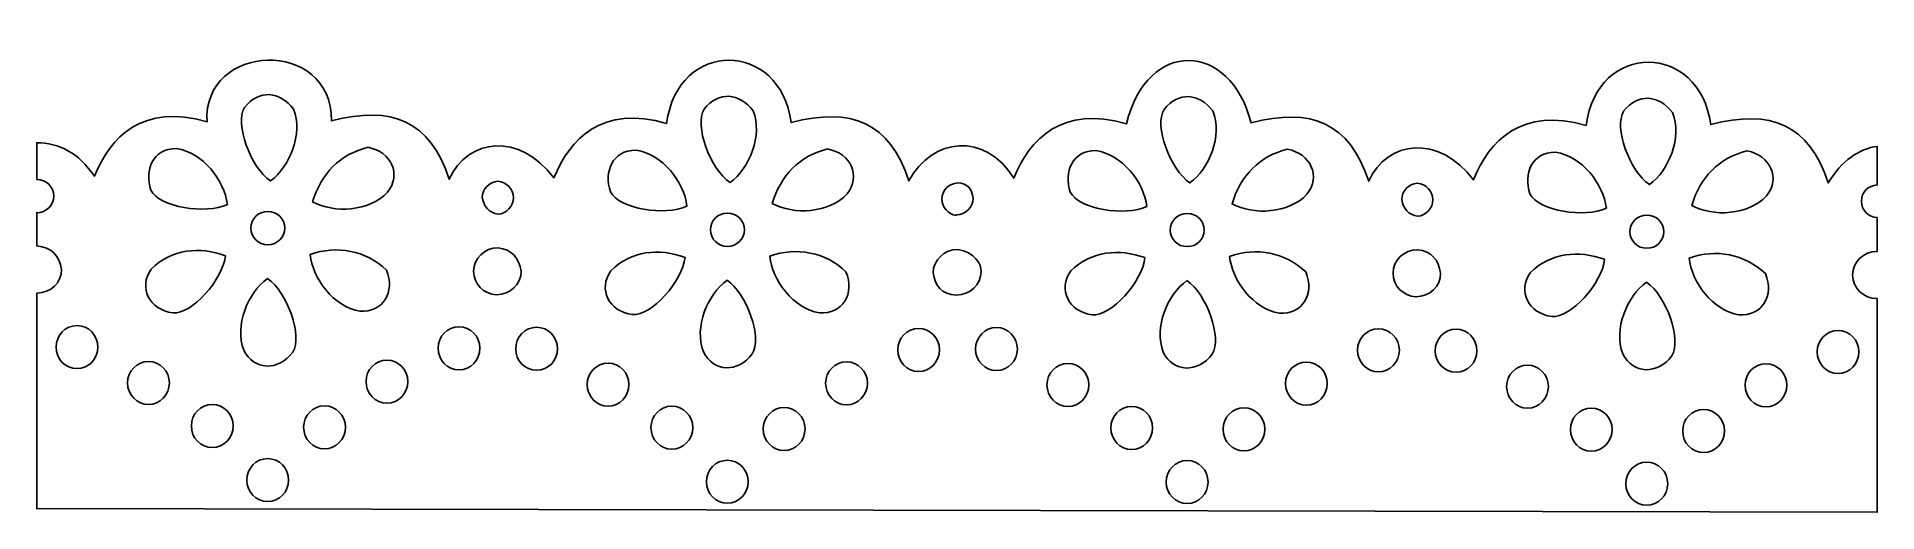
# Model space of a CAD drawing. Header units: centimetres. Extents: x -13.3 to 11.3, y -1.6 to 4.7.
import ezdxf

# ---------------------------------------------------------------- set-up
doc = ezdxf.new("R2010")
doc.units = ezdxf.units.CM
doc.header["$MEASUREMENT"] = 0
doc.layers.add('Layer 1', color=7, linetype='Continuous')

msp = doc.modelspace()

# ---------------------------------------------------------------- linework, layer by layer
at = {"layer": 'Layer 1', "color": 136}
for points, knots in [([(-11.0257, 3.61156), (-11.88072, 3.87069), (-12.32803, 3.40423), (-12.53383, 2.88396), (-12.53383, 2.88396), (-12.7443, 3.20359), (-13.00809, 3.32898), (-13.30443, 3.33375), (-13.30443, 3.33375), (-13.30443, 3.33375), (-13.30443, 2.84179), (-13.30443, 2.84179), (-13.30443, 2.84179), (-13.1789, 2.84179), (-13.07705, 2.74322), (-13.07705, 2.6202), (-13.07705, 2.6202), (-13.07705, 2.49718), (-13.1789, 2.39696), (-13.30443, 2.39696), (-13.30443, 2.39696), (-13.30443, 2.39696), (-13.30443, 1.95213), (-13.30443, 1.95213), (-13.30443, 1.95213), (-13.10694, 1.93981), (-13.00432, 1.82315), (-12.97287, 1.63711), (-12.97287, 1.63711), (-12.97287, 1.46277), (-13.12092, 1.32126), (-13.30277, 1.32126), (-13.30277, 1.32126), (-13.30277, 1.32126), (-13.30441, -1.56022), (-13.30441, -1.56022), (-13.30441, -1.56022), (-13.30441, -1.56022), (11.3316, -1.609), (11.3316, -1.609), (11.3316, -1.609), (11.3316, -1.609), (11.3316, 1.24767), (11.3316, 1.24767), (11.3316, 1.24767), (11.14975, 1.24767), (11.00252, 1.39), (11.00253, 1.56434), (11.00253, 1.56434), (11.00253, 1.73868), (11.14975, 1.87853), (11.3316, 1.87853), (11.3316, 1.87853), (11.3316, 1.87853), (11.3316, 2.33163), (11.3316, 2.33163), (11.3316, 2.33163), (11.21382, 2.34001), (11.11993, 2.43402), (11.11993, 2.55156), (11.11993, 2.55156), (11.11993, 2.66911), (11.21382, 2.7616), (11.3316, 2.76984), (11.3316, 2.76984), (11.3316, 2.76984), (11.3316, 3.28495), (11.3316, 3.28495), (11.3316, 3.28495), (11.0939, 3.2535), (10.8538, 3.09499), (10.67676, 2.79547), (10.67676, 2.79547), (10.42089, 3.58066), (9.90767, 3.789), (9.10249, 3.57599), (9.10249, 3.57599), (8.95869, 4.68014), (7.57992, 4.69905), (7.43479, 3.56276), (7.43479, 3.56276), (6.57977, 3.82189), (6.13246, 3.35543), (5.92666, 2.83516), (5.92666, 2.83516), (5.46395, 3.45355), (4.77325, 3.36779), (4.52437, 2.8178), (4.52437, 2.8178), (4.2685, 3.60299), (3.75528, 3.81133), (2.9501, 3.59832), (2.9501, 3.59832), (2.67337, 4.69509), (1.56113, 4.73303), (1.2824, 3.58509), (1.2824, 3.58509), (0.42738, 3.84422), (-0.01993, 3.37776), (-0.22573, 2.85749), (-0.22573, 2.85749), (-0.61009, 3.48511), (-1.31876, 3.40323), (-1.63133, 2.82194), (-1.63133, 2.82194), (-1.8872, 3.60713), (-2.40042, 3.81547), (-3.2056, 3.60246), (-3.2056, 3.60246), (-3.3494, 4.70661), (-4.72817, 4.72552), (-4.8733, 3.58923), (-4.8733, 3.58923), (-5.72832, 3.84836), (-6.17563, 3.3819), (-6.38143, 2.86163), (-6.38143, 2.86163), (-6.84414, 3.48002), (-7.53484, 3.39426), (-7.78372, 2.84427), (-7.78372, 2.84427), (-8.03959, 3.62946), (-8.55281, 3.8378), (-9.35799, 3.62479), (-9.35799, 3.62479), (-9.35346, 4.74988), (-11.08952, 4.67155), (-11.02569, 3.61156), (-11.02569, 3.61156), (-11.02569, 3.61156), (-11.0257, 3.61156), (-11.0257, 3.61156)], [0, 0, 0, 0, 0.02941176, 0.02941176, 0.02941176, 0.02941176, 0.05882353, 0.05882353, 0.05882353, 0.05882353, 0.08823529, 0.08823529, 0.08823529, 0.08823529, 0.11764706, 0.11764706, 0.11764706, 0.11764706, 0.14705882, 0.14705882, 0.14705882, 0.14705882, 0.17647059, 0.17647059, 0.17647059, 0.17647059, 0.20588235, 0.20588235, 0.20588235, 0.20588235, 0.23529412, 0.23529412, 0.23529412, 0.23529412, 0.26470588, 0.26470588, 0.26470588, 0.26470588, 0.29411765, 0.29411765, 0.29411765, 0.29411765, 0.32352941, 0.32352941, 0.32352941, 0.32352941, 0.35294118, 0.35294118, 0.35294118, 0.35294118, 0.38235294, 0.38235294, 0.38235294, 0.38235294, 0.41176471, 0.41176471, 0.41176471, 0.41176471, 0.44117647, 0.44117647, 0.44117647, 0.44117647, 0.47058824, 0.47058824, 0.47058824, 0.47058824, 0.5, 0.5, 0.5, 0.5, 0.52941176, 0.52941176, 0.52941176, 0.52941176, 0.55882353, 0.55882353, 0.55882353, 0.55882353, 0.58823529, 0.58823529, 0.58823529, 0.58823529, 0.61764706, 0.61764706, 0.61764706, 0.61764706, 0.64705882, 0.64705882, 0.64705882, 0.64705882, 0.67647059, 0.67647059, 0.67647059, 0.67647059, 0.70588235, 0.70588235, 0.70588235, 0.70588235, 0.73529412, 0.73529412, 0.73529412, 0.73529412, 0.76470588, 0.76470588, 0.76470588, 0.76470588, 0.79411765, 0.79411765, 0.79411765, 0.79411765, 0.82352941, 0.82352941, 0.82352941, 0.82352941, 0.85294118, 0.85294118, 0.85294118, 0.85294118, 0.88235294, 0.88235294, 0.88235294, 0.88235294, 0.91176471, 0.91176471, 0.91176471, 0.91176471, 0.94117647, 0.94117647, 0.94117647, 0.94117647, 1, 1, 1, 1]), ([(-9.86814, 3.78436), (-9.73676, 3.45268), (-9.91647, 3.0166), (-10.17654, 2.82194), (-10.17654, 2.82194), (-10.44317, 3.00164), (-10.65896, 3.59107), (-10.52298, 3.80421), (-10.52298, 3.80421), (-10.32957, 4.05216), (-10.05064, 4.02203), (-9.86814, 3.78437), (-9.86814, 3.78437), (-9.86814, 3.78437), (-9.86814, 3.78436), (-9.86814, 3.78436)], [0, 0, 0, 0, 0.2, 0.2, 0.2, 0.2, 0.4, 0.4, 0.4, 0.4, 0.6, 0.6, 0.6, 0.6, 1, 1, 1, 1]), ([(-3.71576, 3.76204), (-3.58438, 3.43036), (-3.76409, 2.99428), (-4.02416, 2.79962), (-4.02416, 2.79962), (-4.29079, 2.97932), (-4.50658, 3.56875), (-4.3706, 3.78189), (-4.3706, 3.78189), (-4.17719, 4.02984), (-3.89826, 3.99971), (-3.71576, 3.76205), (-3.71576, 3.76205), (-3.71576, 3.76205), (-3.71576, 3.76204), (-3.71576, 3.76204)], [0, 0, 0, 0, 0.2, 0.2, 0.2, 0.2, 0.4, 0.4, 0.4, 0.4, 0.6, 0.6, 0.6, 0.6, 1, 1, 1, 1]), ([(2.43994, 3.7579), (2.57132, 3.42622), (2.39161, 2.99014), (2.13154, 2.79548), (2.13154, 2.79548), (1.86491, 2.97518), (1.64912, 3.56461), (1.7851, 3.77775), (1.7851, 3.77775), (1.97879, 4.02546), (2.25752, 3.99582), (2.43994, 3.75791), (2.43994, 3.75791), (2.43994, 3.75791), (2.43994, 3.7579), (2.43994, 3.7579)], [0, 0, 0, 0, 0.2, 0.2, 0.2, 0.2, 0.4, 0.4, 0.4, 0.4, 0.6, 0.6, 0.6, 0.6, 1, 1, 1, 1]), ([(8.59233, 3.73558), (8.72371, 3.4039), (8.544, 2.96782), (8.28393, 2.77316), (8.28393, 2.77316), (8.0173, 2.95286), (7.80151, 3.54229), (7.93749, 3.75543), (7.93749, 3.75543), (8.13118, 4.00314), (8.40991, 3.9735), (8.59233, 3.73559), (8.59233, 3.73559), (8.59233, 3.73559), (8.59233, 3.73558), (8.59233, 3.73558)], [0, 0, 0, 0, 0.2, 0.2, 0.2, 0.2, 0.4, 0.4, 0.4, 0.4, 0.6, 0.6, 0.6, 0.6, 1, 1, 1, 1]), ([(-11.43415, 3.2552), (-11.08114, 3.2037), (-10.79273, 2.83108), (-10.75367, 2.50858), (-10.75367, 2.50858), (-11.04239, 2.36706), (-11.66115, 2.47294), (-11.7781, 2.6971), (-11.7781, 2.6971), (-11.86671, 2.97074), (-11.75359, 3.25521), (-11.43414, 3.25521), (-11.43414, 3.25521), (-11.43414, 3.25521), (-11.43415, 3.2552), (-11.43415, 3.2552)], [0, 0, 0, 0, 0.2, 0.2, 0.2, 0.2, 0.4, 0.4, 0.4, 0.4, 0.6, 0.6, 0.6, 0.6, 1, 1, 1, 1]), ([(-8.87017, 3.27173), (-8.5576, 3.21406), (-8.42067, 2.90863), (-8.60972, 2.67063), (-8.60972, 2.67063), (-8.85423, 2.41086), (-9.32516, 2.38801), (-9.61183, 2.54082), (-9.61183, 2.54082), (-9.50514, 2.91027), (-9.241, 3.187), (-8.87017, 3.27173)], [0, 0, 0, 0, 0.25, 0.25, 0.25, 0.25, 0.5, 0.5, 0.5, 0.5, 1, 1, 1, 1]), ([(-5.28176, 3.23287), (-4.92875, 3.18137), (-4.64034, 2.80875), (-4.60128, 2.48625), (-4.60128, 2.48625), (-4.89, 2.34473), (-5.50876, 2.45061), (-5.62571, 2.67477), (-5.62571, 2.67477), (-5.71432, 2.94841), (-5.6012, 3.23288), (-5.28175, 3.23288), (-5.28175, 3.23288), (-5.28175, 3.23288), (-5.28176, 3.23287), (-5.28176, 3.23287)], [0, 0, 0, 0, 0.2, 0.2, 0.2, 0.2, 0.4, 0.4, 0.4, 0.4, 0.6, 0.6, 0.6, 0.6, 1, 1, 1, 1]), ([(-2.71778, 3.24941), (-2.40521, 3.19174), (-2.26828, 2.88631), (-2.45733, 2.64831), (-2.45733, 2.64831), (-2.70184, 2.38854), (-3.17277, 2.36569), (-3.45944, 2.5185), (-3.45944, 2.5185), (-3.35275, 2.88795), (-3.08861, 3.16468), (-2.71778, 3.24941)], [0, 0, 0, 0, 0.25, 0.25, 0.25, 0.25, 0.5, 0.5, 0.5, 0.5, 1, 1, 1, 1]), ([(0.87394, 3.22874), (1.22695, 3.17724), (1.51536, 2.80462), (1.55442, 2.48212), (1.55442, 2.48212), (1.2657, 2.3406), (0.64694, 2.44648), (0.52999, 2.67064), (0.52999, 2.67064), (0.44138, 2.94428), (0.5545, 3.22875), (0.87395, 3.22875), (0.87395, 3.22875), (0.87395, 3.22875), (0.87394, 3.22874), (0.87394, 3.22874)], [0, 0, 0, 0, 0.2, 0.2, 0.2, 0.2, 0.4, 0.4, 0.4, 0.4, 0.6, 0.6, 0.6, 0.6, 1, 1, 1, 1]), ([(3.43792, 3.24527), (3.75049, 3.1876), (3.88742, 2.88217), (3.69837, 2.64417), (3.69837, 2.64417), (3.45386, 2.3844), (2.98293, 2.36155), (2.69626, 2.51436), (2.69626, 2.51436), (2.80295, 2.88381), (3.06709, 3.16054), (3.43792, 3.24527)], [0, 0, 0, 0, 0.25, 0.25, 0.25, 0.25, 0.5, 0.5, 0.5, 0.5, 1, 1, 1, 1]), ([(7.02633, 3.20641), (7.37934, 3.15491), (7.66775, 2.78229), (7.70681, 2.45979), (7.70681, 2.45979), (7.41809, 2.31827), (6.79933, 2.42415), (6.68238, 2.64831), (6.68238, 2.64831), (6.59377, 2.92195), (6.70689, 3.20642), (7.02634, 3.20642), (7.02634, 3.20642), (7.02634, 3.20642), (7.02633, 3.20641), (7.02633, 3.20641)], [0, 0, 0, 0, 0.2, 0.2, 0.2, 0.2, 0.4, 0.4, 0.4, 0.4, 0.6, 0.6, 0.6, 0.6, 1, 1, 1, 1]), ([(9.59031, 3.22295), (9.90288, 3.16528), (10.03981, 2.85985), (9.85076, 2.62185), (9.85076, 2.62185), (9.60625, 2.36208), (9.13532, 2.33923), (8.84865, 2.49204), (8.84865, 2.49204), (8.95534, 2.86149), (9.21948, 3.13822), (9.59031, 3.22295)], [0, 0, 0, 0, 0.25, 0.25, 0.25, 0.25, 0.5, 0.5, 0.5, 0.5, 1, 1, 1, 1]), ([(-7.13301, 2.81781), (-7.01644, 2.80838), (-6.92465, 2.71457), (-6.92465, 2.59788), (-6.92465, 2.59788), (-6.92465, 2.48255), (-7.01425, 2.38693), (-7.12888, 2.37546), (-7.12888, 2.37546), (-7.25057, 2.3999), (-7.32043, 2.47411), (-7.34055, 2.60036), (-7.34055, 2.60036), (-7.34055, 2.71648), (-7.24878, 2.80766), (-7.13302, 2.81781), (-7.13302, 2.81781), (-7.13302, 2.81781), (-7.13301, 2.81781), (-7.13301, 2.81781)], [0, 0, 0, 0, 0.16666667, 0.16666667, 0.16666667, 0.16666667, 0.33333333, 0.33333333, 0.33333333, 0.33333333, 0.5, 0.5, 0.5, 0.5, 0.66666667, 0.66666667, 0.66666667, 0.66666667, 1, 1, 1, 1]), ([(-0.76896, 2.59374), (-0.76896, 2.47072), (-0.87081, 2.3705), (-0.99634, 2.3705), (-0.99634, 2.3705), (-0.99634, 2.3705), (-0.99634, 2.36058), (-0.99634, 2.36058), (-0.99634, 2.36058), (-1.10485, 2.37731), (-1.18816, 2.46703), (-1.18816, 2.57803), (-1.18816, 2.57803), (-1.18816, 2.69558), (-1.09427, 2.78807), (-0.97649, 2.79631), (-0.97649, 2.79631), (-0.84459, 2.79562), (-0.78713, 2.71004), (-0.76896, 2.59374)], [0, 0, 0, 0, 0.16666667, 0.16666667, 0.16666667, 0.16666667, 0.33333333, 0.33333333, 0.33333333, 0.33333333, 0.5, 0.5, 0.5, 0.5, 0.66666667, 0.66666667, 0.66666667, 0.66666667, 1, 1, 1, 1]), ([(5.17507, 2.79135), (5.29164, 2.78192), (5.38343, 2.68811), (5.38343, 2.57142), (5.38343, 2.57142), (5.38343, 2.45609), (5.29383, 2.36047), (5.1792, 2.349), (5.1792, 2.349), (5.05751, 2.37344), (4.98765, 2.44765), (4.96753, 2.5739), (4.96753, 2.5739), (4.96753, 2.69002), (5.0593, 2.7812), (5.17506, 2.79135), (5.17506, 2.79135), (5.17506, 2.79135), (5.17507, 2.79135), (5.17507, 2.79135)], [0, 0, 0, 0, 0.16666667, 0.16666667, 0.16666667, 0.16666667, 0.33333333, 0.33333333, 0.33333333, 0.33333333, 0.5, 0.5, 0.5, 0.5, 0.66666667, 0.66666667, 0.66666667, 0.66666667, 1, 1, 1, 1]), ([(-10.2121, 2.41432), (-10.08657, 2.41432), (-9.98472, 2.31493), (-9.98472, 2.1919), (-9.98472, 2.1919), (-9.98472, 2.06888), (-10.08657, 1.96948), (-10.2121, 1.96948), (-10.2121, 1.96948), (-10.33763, 1.96948), (-10.4403, 2.06887), (-10.4403, 2.1919), (-10.4403, 2.1919), (-10.4403, 2.31492), (-10.33763, 2.41432), (-10.2121, 2.41432)], [0, 0, 0, 0, 0.2, 0.2, 0.2, 0.2, 0.4, 0.4, 0.4, 0.4, 0.6, 0.6, 0.6, 0.6, 1, 1, 1, 1]), ([(-4.05971, 2.39199), (-3.93418, 2.39199), (-3.83233, 2.2926), (-3.83233, 2.16957), (-3.83233, 2.16957), (-3.83233, 2.04655), (-3.93418, 1.94715), (-4.05971, 1.94715), (-4.05971, 1.94715), (-4.18524, 1.94715), (-4.28791, 2.04654), (-4.28791, 2.16957), (-4.28791, 2.16957), (-4.28791, 2.29259), (-4.18524, 2.39199), (-4.05971, 2.39199)], [0, 0, 0, 0, 0.2, 0.2, 0.2, 0.2, 0.4, 0.4, 0.4, 0.4, 0.6, 0.6, 0.6, 0.6, 1, 1, 1, 1]), ([(2.09598, 2.38786), (2.22151, 2.38786), (2.32336, 2.28847), (2.32336, 2.16544), (2.32336, 2.16544), (2.32336, 2.04242), (2.22151, 1.94302), (2.09598, 1.94302), (2.09598, 1.94302), (1.97045, 1.94302), (1.86778, 2.04241), (1.86778, 2.16544), (1.86778, 2.16544), (1.86778, 2.28846), (1.97045, 2.38786), (2.09598, 2.38786)], [0, 0, 0, 0, 0.2, 0.2, 0.2, 0.2, 0.4, 0.4, 0.4, 0.4, 0.6, 0.6, 0.6, 0.6, 1, 1, 1, 1]), ([(8.24837, 2.36553), (8.3739, 2.36553), (8.47575, 2.26614), (8.47575, 2.14311), (8.47575, 2.14311), (8.47575, 2.02009), (8.3739, 1.92069), (8.24837, 1.92069), (8.24837, 1.92069), (8.12284, 1.92069), (8.02017, 2.02008), (8.02017, 2.14311), (8.02017, 2.14311), (8.02017, 2.26613), (8.12284, 2.36553), (8.24837, 2.36553)], [0, 0, 0, 0, 0.2, 0.2, 0.2, 0.2, 0.4, 0.4, 0.4, 0.4, 0.6, 0.6, 0.6, 0.6, 1, 1, 1, 1]), ([(-10.77848, 1.82231), (-10.81221, 1.50255), (-11.23091, 1.03565), (-11.48293, 1.05585), (-11.48293, 1.05585), (-11.79797, 1.098), (-11.94938, 1.39667), (-11.77232, 1.64372), (-11.77232, 1.64372), (-11.49839, 1.91179), (-11.12523, 1.94752), (-10.77848, 1.82231)], [0, 0, 0, 0, 0.25, 0.25, 0.25, 0.25, 0.5, 0.5, 0.5, 0.5, 1, 1, 1, 1]), ([(-8.62543, 1.63049), (-8.4991, 1.33883), (-8.67634, 1.05551), (-8.97931, 1.07983), (-8.97931, 1.07983), (-9.33127, 1.13806), (-9.61283, 1.51567), (-9.64573, 1.83885), (-9.64573, 1.83885), (-9.28582, 1.96484), (-8.90313, 1.89275), (-8.62543, 1.63049)], [0, 0, 0, 0, 0.25, 0.25, 0.25, 0.25, 0.5, 0.5, 0.5, 0.5, 1, 1, 1, 1]), ([(-7.12888, 1.92732), (-6.94464, 1.90874), (-6.84915, 1.7915), (-6.82048, 1.61478), (-6.82048, 1.61478), (-6.82048, 1.44044), (-6.96853, 1.29893), (-7.15038, 1.29893), (-7.15038, 1.29893), (-7.15095, 1.29893), (-7.15147, 1.29893), (-7.15203, 1.29893), (-7.15203, 1.29893), (-7.15203, 1.29893), (-7.15203, 1.29728), (-7.15203, 1.29728), (-7.15203, 1.29728), (-7.32283, 1.30898), (-7.45795, 1.4464), (-7.45795, 1.61313), (-7.45795, 1.61313), (-7.45795, 1.78747), (-7.31073, 1.92732), (-7.12887, 1.92732), (-7.12887, 1.92732), (-7.12887, 1.92732), (-7.12888, 1.92732), (-7.12888, 1.92732)], [0, 0, 0, 0, 0.125, 0.125, 0.125, 0.125, 0.25, 0.25, 0.25, 0.25, 0.375, 0.375, 0.375, 0.375, 0.5, 0.5, 0.5, 0.5, 0.625, 0.625, 0.625, 0.625, 0.75, 0.75, 0.75, 0.75, 1, 1, 1, 1]), ([(-4.62609, 1.79999), (-4.65982, 1.48023), (-5.07852, 1.01333), (-5.33054, 1.03353), (-5.33054, 1.03353), (-5.64558, 1.07568), (-5.79699, 1.37435), (-5.61993, 1.6214), (-5.61993, 1.6214), (-5.346, 1.88947), (-4.97284, 1.9252), (-4.62609, 1.79999)], [0, 0, 0, 0, 0.25, 0.25, 0.25, 0.25, 0.5, 0.5, 0.5, 0.5, 1, 1, 1, 1]), ([(-2.47304, 1.60817), (-2.34671, 1.31651), (-2.52395, 1.03319), (-2.82692, 1.05751), (-2.82692, 1.05751), (-3.17888, 1.11574), (-3.46044, 1.49335), (-3.49334, 1.81653), (-3.49334, 1.81653), (-3.13343, 1.94252), (-2.75074, 1.87043), (-2.47304, 1.60817)], [0, 0, 0, 0, 0.25, 0.25, 0.25, 0.25, 0.5, 0.5, 0.5, 0.5, 1, 1, 1, 1]), ([(-0.66478, 1.61065), (-0.66478, 1.43631), (-0.81283, 1.2948), (-0.99468, 1.2948), (-0.99468, 1.2948), (-1.19508, 1.30668), (-1.28025, 1.41989), (-1.30557, 1.5908), (-1.30557, 1.5908), (-1.30557, 1.76514), (-1.15835, 1.90499), (-0.97649, 1.90499), (-0.97649, 1.90499), (-0.74996, 1.8749), (-0.65709, 1.69797), (-0.66478, 1.61064), (-0.66478, 1.61064), (-0.66478, 1.61064), (-0.66478, 1.61065), (-0.66478, 1.61065)], [0, 0, 0, 0, 0.16666667, 0.16666667, 0.16666667, 0.16666667, 0.33333333, 0.33333333, 0.33333333, 0.33333333, 0.5, 0.5, 0.5, 0.5, 0.66666667, 0.66666667, 0.66666667, 0.66666667, 1, 1, 1, 1]), ([(1.52961, 1.79586), (1.49588, 1.4761), (1.07718, 1.0092), (0.82516, 1.0294), (0.82516, 1.0294), (0.51012, 1.07155), (0.35871, 1.37022), (0.53577, 1.61727), (0.53577, 1.61727), (0.80975, 1.88508), (1.18294, 1.92118), (1.52961, 1.79586)], [0, 0, 0, 0, 0.25, 0.25, 0.25, 0.25, 0.5, 0.5, 0.5, 0.5, 1, 1, 1, 1]), ([(3.68266, 1.60403), (3.80899, 1.31237), (3.63175, 1.02905), (3.32878, 1.05337), (3.32878, 1.05337), (2.97682, 1.1116), (2.69526, 1.48921), (2.66236, 1.81239), (2.66236, 1.81239), (3.0225, 1.93954), (3.40477, 1.86669), (3.68266, 1.60403)], [0, 0, 0, 0, 0.25, 0.25, 0.25, 0.25, 0.5, 0.5, 0.5, 0.5, 1, 1, 1, 1]), ([(5.17921, 1.90086), (5.36345, 1.88228), (5.45894, 1.76504), (5.48761, 1.58832), (5.48761, 1.58832), (5.48761, 1.41398), (5.33956, 1.27247), (5.15771, 1.27247), (5.15771, 1.27247), (5.15714, 1.27247), (5.15662, 1.27247), (5.15606, 1.27247), (5.15606, 1.27247), (5.15606, 1.27247), (5.15606, 1.27082), (5.15606, 1.27082), (5.15606, 1.27082), (4.98526, 1.28252), (4.85014, 1.41994), (4.85014, 1.58667), (4.85014, 1.58667), (4.85014, 1.76101), (4.99736, 1.90086), (5.17922, 1.90086), (5.17922, 1.90086), (5.17922, 1.90086), (5.17921, 1.90086), (5.17921, 1.90086)], [0, 0, 0, 0, 0.125, 0.125, 0.125, 0.125, 0.25, 0.25, 0.25, 0.25, 0.375, 0.375, 0.375, 0.375, 0.5, 0.5, 0.5, 0.5, 0.625, 0.625, 0.625, 0.625, 0.75, 0.75, 0.75, 0.75, 1, 1, 1, 1]), ([(7.682, 1.77353), (7.64827, 1.45377), (7.22957, 0.98687), (6.97755, 1.00707), (6.97755, 1.00707), (6.66251, 1.04922), (6.5111, 1.34789), (6.68816, 1.59494), (6.68816, 1.59494), (6.96214, 1.86275), (7.33533, 1.89885), (7.682, 1.77353)], [0, 0, 0, 0, 0.25, 0.25, 0.25, 0.25, 0.5, 0.5, 0.5, 0.5, 1, 1, 1, 1]), ([(9.83505, 1.58171), (9.96138, 1.29005), (9.78414, 1.00673), (9.48117, 1.03105), (9.48117, 1.03105), (9.12921, 1.08928), (8.84765, 1.46689), (8.81475, 1.79007), (8.81475, 1.79007), (9.17489, 1.91722), (9.55716, 1.84437), (9.83505, 1.58171)], [0, 0, 0, 0, 0.25, 0.25, 0.25, 0.25, 0.5, 0.5, 0.5, 0.5, 1, 1, 1, 1]), ([(-10.21624, 1.51722), (-9.95134, 1.33497), (-9.74087, 0.74347), (-9.8789, 0.53165), (-9.8789, 0.53165), (-10.0663, 0.27493), (-10.40115, 0.28461), (-10.53374, 0.55811), (-10.53374, 0.55811), (-10.66192, 0.89103), (-10.47817, 1.32507), (-10.21624, 1.51722)], [0, 0, 0, 0, 0.25, 0.25, 0.25, 0.25, 0.5, 0.5, 0.5, 0.5, 1, 1, 1, 1]), ([(-4.06385, 1.49489), (-3.79895, 1.31264), (-3.58848, 0.72114), (-3.72651, 0.50932), (-3.72651, 0.50932), (-3.91391, 0.2526), (-4.24876, 0.26228), (-4.38135, 0.53578), (-4.38135, 0.53578), (-4.50953, 0.8687), (-4.32578, 1.30274), (-4.06385, 1.49489)], [0, 0, 0, 0, 0.25, 0.25, 0.25, 0.25, 0.5, 0.5, 0.5, 0.5, 1, 1, 1, 1]), ([(2.09185, 1.49076), (2.35675, 1.30851), (2.56722, 0.71701), (2.42919, 0.50519), (2.42919, 0.50519), (2.24179, 0.24847), (1.90694, 0.25815), (1.77435, 0.53165), (1.77435, 0.53165), (1.64617, 0.86457), (1.82992, 1.29861), (2.09185, 1.49076)], [0, 0, 0, 0, 0.25, 0.25, 0.25, 0.25, 0.5, 0.5, 0.5, 0.5, 1, 1, 1, 1]), ([(8.24424, 1.46843), (8.50914, 1.28618), (8.71961, 0.69468), (8.58158, 0.48286), (8.58158, 0.48286), (8.39418, 0.22614), (8.05933, 0.23582), (7.92674, 0.50932), (7.92674, 0.50932), (7.79856, 0.84224), (7.98231, 1.27628), (8.24424, 1.46843)], [0, 0, 0, 0, 0.25, 0.25, 0.25, 0.25, 0.5, 0.5, 0.5, 0.5, 1, 1, 1, 1]), ([(-12.76616, 0.88718), (-12.61167, 0.88718), (-12.48669, 0.75876), (-12.48669, 0.59945), (-12.48669, 0.59945), (-12.48669, 0.44014), (-12.61166, 0.31089), (-12.76616, 0.31089), (-12.76616, 0.31089), (-12.92066, 0.31089), (-13.04645, 0.44014), (-13.04645, 0.59945), (-13.04645, 0.59945), (-13.04645, 0.75876), (-12.92065, 0.88718), (-12.76616, 0.88718)], [0, 0, 0, 0, 0.2, 0.2, 0.2, 0.2, 0.4, 0.4, 0.4, 0.4, 0.6, 0.6, 0.6, 0.6, 1, 1, 1, 1]), ([(-7.65309, 0.87064), (-7.49859, 0.87064), (-7.3728, 0.74304), (-7.3728, 0.58373), (-7.3728, 0.58373), (-7.3728, 0.42442), (-7.4986, 0.29517), (-7.65309, 0.29517), (-7.65309, 0.29517), (-7.80758, 0.29517), (-7.93256, 0.42442), (-7.93256, 0.58373), (-7.93256, 0.58373), (-7.93256, 0.74304), (-7.80759, 0.87064), (-7.65309, 0.87064)], [0, 0, 0, 0, 0.2, 0.2, 0.2, 0.2, 0.4, 0.4, 0.4, 0.4, 0.6, 0.6, 0.6, 0.6, 1, 1, 1, 1]), ([(-6.61377, 0.86485), (-6.45927, 0.86485), (-6.3343, 0.73643), (-6.3343, 0.57712), (-6.3343, 0.57712), (-6.3343, 0.41781), (-6.45927, 0.28856), (-6.61377, 0.28856), (-6.61377, 0.28856), (-6.76826, 0.28856), (-6.89406, 0.41781), (-6.89406, 0.57712), (-6.89406, 0.57712), (-6.89406, 0.73643), (-6.76826, 0.86485), (-6.61377, 0.86485)], [0, 0, 0, 0, 0.2, 0.2, 0.2, 0.2, 0.4, 0.4, 0.4, 0.4, 0.6, 0.6, 0.6, 0.6, 1, 1, 1, 1]), ([(-1.5007, 0.84832), (-1.3462, 0.84832), (-1.22041, 0.72072), (-1.22041, 0.56141), (-1.22041, 0.56141), (-1.22041, 0.4021), (-1.34621, 0.27285), (-1.5007, 0.27285), (-1.5007, 0.27285), (-1.65519, 0.27285), (-1.78017, 0.4021), (-1.78017, 0.56141), (-1.78017, 0.56141), (-1.78017, 0.72072), (-1.6552, 0.84832), (-1.5007, 0.84832)], [0, 0, 0, 0, 0.2, 0.2, 0.2, 0.2, 0.4, 0.4, 0.4, 0.4, 0.6, 0.6, 0.6, 0.6, 1, 1, 1, 1]), ([(-0.45807, 0.86072), (-0.30357, 0.86072), (-0.1786, 0.7323), (-0.1786, 0.57299), (-0.1786, 0.57299), (-0.1786, 0.41368), (-0.30357, 0.28443), (-0.45807, 0.28443), (-0.45807, 0.28443), (-0.61256, 0.28443), (-0.73836, 0.41368), (-0.73836, 0.57299), (-0.73836, 0.57299), (-0.73836, 0.7323), (-0.61256, 0.86072), (-0.45807, 0.86072)], [0, 0, 0, 0, 0.2, 0.2, 0.2, 0.2, 0.4, 0.4, 0.4, 0.4, 0.6, 0.6, 0.6, 0.6, 1, 1, 1, 1]), ([(4.655, 0.84418), (4.8095, 0.84418), (4.93529, 0.71658), (4.93529, 0.55727), (4.93529, 0.55727), (4.93529, 0.39796), (4.80949, 0.26871), (4.655, 0.26871), (4.655, 0.26871), (4.50051, 0.26871), (4.37553, 0.39796), (4.37553, 0.55727), (4.37553, 0.55727), (4.37553, 0.71658), (4.5005, 0.84418), (4.655, 0.84418)], [0, 0, 0, 0, 0.2, 0.2, 0.2, 0.2, 0.4, 0.4, 0.4, 0.4, 0.6, 0.6, 0.6, 0.6, 1, 1, 1, 1]), ([(5.69432, 0.83839), (5.84882, 0.83839), (5.97379, 0.70997), (5.97379, 0.55066), (5.97379, 0.55066), (5.97379, 0.39135), (5.84882, 0.2621), (5.69432, 0.2621), (5.69432, 0.2621), (5.53983, 0.2621), (5.41403, 0.39135), (5.41403, 0.55066), (5.41403, 0.55066), (5.41403, 0.70997), (5.53983, 0.83839), (5.69432, 0.83839)], [0, 0, 0, 0, 0.2, 0.2, 0.2, 0.2, 0.4, 0.4, 0.4, 0.4, 0.6, 0.6, 0.6, 0.6, 1, 1, 1, 1]), ([(10.80739, 0.82186), (10.96188, 0.82186), (11.08768, 0.69426), (11.08768, 0.53495), (11.08768, 0.53495), (11.08768, 0.37564), (10.96188, 0.24639), (10.80739, 0.24639), (10.80739, 0.24639), (10.6529, 0.24639), (10.52792, 0.37564), (10.52792, 0.53495), (10.52792, 0.53495), (10.52792, 0.69426), (10.65289, 0.82186), (10.80739, 0.82186)], [0, 0, 0, 0, 0.2, 0.2, 0.2, 0.2, 0.4, 0.4, 0.4, 0.4, 0.6, 0.6, 0.6, 0.6, 1, 1, 1, 1]), ([(-11.80952, 0.40679), (-11.65502, 0.40679), (-11.53005, 0.27919), (-11.53005, 0.11988), (-11.53005, 0.11988), (-11.53005, -0.03943), (-11.65502, -0.16868), (-11.80952, -0.16868), (-11.80952, -0.16868), (-11.96401, -0.16868), (-12.08981, -0.03943), (-12.08981, 0.11988), (-12.08981, 0.11988), (-12.08981, 0.27919), (-11.96401, 0.40679), (-11.80952, 0.40679)], [0, 0, 0, 0, 0.2, 0.2, 0.2, 0.2, 0.4, 0.4, 0.4, 0.4, 0.6, 0.6, 0.6, 0.6, 1, 1, 1, 1]), ([(-8.61799, 0.42581), (-8.46349, 0.42581), (-8.3377, 0.29739), (-8.3377, 0.13808), (-8.3377, 0.13808), (-8.3377, -0.02123), (-8.4635, -0.15048), (-8.61799, -0.15048), (-8.61799, -0.15048), (-8.77248, -0.15048), (-8.89746, -0.02123), (-8.89746, 0.13808), (-8.89746, 0.13808), (-8.89746, 0.29739), (-8.77249, 0.42581), (-8.61799, 0.42581)], [0, 0, 0, 0, 0.2, 0.2, 0.2, 0.2, 0.4, 0.4, 0.4, 0.4, 0.6, 0.6, 0.6, 0.6, 1, 1, 1, 1]), ([(-5.65714, 0.38447), (-5.50264, 0.38447), (-5.37767, 0.25687), (-5.37767, 0.09756), (-5.37767, 0.09756), (-5.37767, -0.06175), (-5.50264, -0.191), (-5.65714, -0.191), (-5.65714, -0.191), (-5.81163, -0.191), (-5.93743, -0.06175), (-5.93743, 0.09756), (-5.93743, 0.09756), (-5.93743, 0.25687), (-5.81163, 0.38447), (-5.65714, 0.38447)], [0, 0, 0, 0, 0.2, 0.2, 0.2, 0.2, 0.4, 0.4, 0.4, 0.4, 0.6, 0.6, 0.6, 0.6, 1, 1, 1, 1]), ([(-2.4656, 0.40348), (-2.3111, 0.40348), (-2.18531, 0.27506), (-2.18531, 0.11575), (-2.18531, 0.11575), (-2.18531, -0.04356), (-2.31111, -0.17281), (-2.4656, -0.17281), (-2.4656, -0.17281), (-2.62009, -0.17281), (-2.74507, -0.04356), (-2.74507, 0.11575), (-2.74507, 0.11575), (-2.74507, 0.27506), (-2.6201, 0.40348), (-2.4656, 0.40348)], [0, 0, 0, 0, 0.2, 0.2, 0.2, 0.2, 0.4, 0.4, 0.4, 0.4, 0.6, 0.6, 0.6, 0.6, 1, 1, 1, 1]), ([(0.49856, 0.38033), (0.65306, 0.38033), (0.77803, 0.25273), (0.77803, 0.09342), (0.77803, 0.09342), (0.77803, -0.06589), (0.65306, -0.19514), (0.49856, -0.19514), (0.49856, -0.19514), (0.34407, -0.19514), (0.21827, -0.06589), (0.21827, 0.09342), (0.21827, 0.09342), (0.21827, 0.25273), (0.34407, 0.38033), (0.49856, 0.38033)], [0, 0, 0, 0, 0.2, 0.2, 0.2, 0.2, 0.4, 0.4, 0.4, 0.4, 0.6, 0.6, 0.6, 0.6, 1, 1, 1, 1]), ([(3.6901, 0.39935), (3.8446, 0.39935), (3.97039, 0.27093), (3.97039, 0.11162), (3.97039, 0.11162), (3.97039, -0.04769), (3.84459, -0.17694), (3.6901, -0.17694), (3.6901, -0.17694), (3.53561, -0.17694), (3.41063, -0.04769), (3.41063, 0.11162), (3.41063, 0.11162), (3.41063, 0.27093), (3.5356, 0.39935), (3.6901, 0.39935)], [0, 0, 0, 0, 0.2, 0.2, 0.2, 0.2, 0.4, 0.4, 0.4, 0.4, 0.6, 0.6, 0.6, 0.6, 1, 1, 1, 1]), ([(6.65095, 0.35801), (6.80545, 0.35801), (6.93042, 0.23041), (6.93042, 0.0711), (6.93042, 0.0711), (6.93042, -0.08821), (6.80545, -0.21746), (6.65095, -0.21746), (6.65095, -0.21746), (6.49646, -0.21746), (6.37066, -0.08821), (6.37066, 0.0711), (6.37066, 0.0711), (6.37066, 0.23041), (6.49646, 0.35801), (6.65095, 0.35801)], [0, 0, 0, 0, 0.2, 0.2, 0.2, 0.2, 0.4, 0.4, 0.4, 0.4, 0.6, 0.6, 0.6, 0.6, 1, 1, 1, 1]), ([(9.84249, 0.37703), (9.99699, 0.37703), (10.12278, 0.24861), (10.12278, 0.0893), (10.12278, 0.0893), (10.12278, -0.07001), (9.99698, -0.19926), (9.84249, -0.19926), (9.84249, -0.19926), (9.688, -0.19926), (9.56302, -0.07001), (9.56302, 0.0893), (9.56302, 0.0893), (9.56302, 0.24861), (9.68799, 0.37703), (9.84249, 0.37703)], [0, 0, 0, 0, 0.2, 0.2, 0.2, 0.2, 0.4, 0.4, 0.4, 0.4, 0.6, 0.6, 0.6, 0.6, 1, 1, 1, 1]), ([(-10.95624, -0.16785), (-10.80174, -0.16785), (-10.67595, -0.29627), (-10.67595, -0.45558), (-10.67595, -0.45558), (-10.67595, -0.61489), (-10.80175, -0.74414), (-10.95624, -0.74414), (-10.95624, -0.74414), (-11.11073, -0.74414), (-11.23571, -0.61489), (-11.23571, -0.45558), (-11.23571, -0.45558), (-11.23571, -0.29627), (-11.11074, -0.16785), (-10.95624, -0.16785)], [0, 0, 0, 0, 0.2, 0.2, 0.2, 0.2, 0.4, 0.4, 0.4, 0.4, 0.6, 0.6, 0.6, 0.6, 1, 1, 1, 1]), ([(-9.45308, -0.18687), (-9.29858, -0.18687), (-9.17279, -0.31447), (-9.17279, -0.47378), (-9.17279, -0.47378), (-9.17279, -0.63309), (-9.29859, -0.76317), (-9.45308, -0.76317), (-9.45308, -0.76317), (-9.60757, -0.76317), (-9.73255, -0.63309), (-9.73255, -0.47378), (-9.73255, -0.47378), (-9.73255, -0.31447), (-9.60758, -0.18687), (-9.45308, -0.18687)], [0, 0, 0, 0, 0.2, 0.2, 0.2, 0.2, 0.4, 0.4, 0.4, 0.4, 0.6, 0.6, 0.6, 0.6, 1, 1, 1, 1]), ([(-4.80385, -0.19017), (-4.64935, -0.19017), (-4.52356, -0.31859), (-4.52356, -0.4779), (-4.52356, -0.4779), (-4.52356, -0.63721), (-4.64936, -0.76646), (-4.80385, -0.76646), (-4.80385, -0.76646), (-4.95834, -0.76646), (-5.08332, -0.63721), (-5.08332, -0.4779), (-5.08332, -0.4779), (-5.08332, -0.31859), (-4.95835, -0.19017), (-4.80385, -0.19017)], [0, 0, 0, 0, 0.2, 0.2, 0.2, 0.2, 0.4, 0.4, 0.4, 0.4, 0.6, 0.6, 0.6, 0.6, 1, 1, 1, 1]), ([(-3.30069, -0.20919), (-3.14619, -0.20919), (-3.0204, -0.33679), (-3.0204, -0.4961), (-3.0204, -0.4961), (-3.0204, -0.65541), (-3.1462, -0.78549), (-3.30069, -0.78549), (-3.30069, -0.78549), (-3.45518, -0.78549), (-3.58016, -0.65541), (-3.58016, -0.4961), (-3.58016, -0.4961), (-3.58016, -0.33679), (-3.45519, -0.20919), (-3.30069, -0.20919)], [0, 0, 0, 0, 0.2, 0.2, 0.2, 0.2, 0.4, 0.4, 0.4, 0.4, 0.6, 0.6, 0.6, 0.6, 1, 1, 1, 1]), ([(1.35184, -0.19431), (1.50634, -0.19431), (1.63213, -0.32273), (1.63213, -0.48204), (1.63213, -0.48204), (1.63213, -0.64135), (1.50633, -0.7706), (1.35184, -0.7706), (1.35184, -0.7706), (1.19735, -0.7706), (1.07237, -0.64135), (1.07237, -0.48204), (1.07237, -0.48204), (1.07237, -0.32273), (1.19734, -0.19431), (1.35184, -0.19431)], [0, 0, 0, 0, 0.2, 0.2, 0.2, 0.2, 0.4, 0.4, 0.4, 0.4, 0.6, 0.6, 0.6, 0.6, 1, 1, 1, 1]), ([(2.85501, -0.21333), (3.00951, -0.21333), (3.1353, -0.34093), (3.1353, -0.50024), (3.1353, -0.50024), (3.1353, -0.65955), (3.0095, -0.78963), (2.85501, -0.78963), (2.85501, -0.78963), (2.70052, -0.78963), (2.57554, -0.65955), (2.57554, -0.50024), (2.57554, -0.50024), (2.57554, -0.34093), (2.70051, -0.21333), (2.85501, -0.21333)], [0, 0, 0, 0, 0.2, 0.2, 0.2, 0.2, 0.4, 0.4, 0.4, 0.4, 0.6, 0.6, 0.6, 0.6, 1, 1, 1, 1]), ([(7.50423, -0.21663), (7.65873, -0.21663), (7.78452, -0.34505), (7.78452, -0.50436), (7.78452, -0.50436), (7.78452, -0.66367), (7.65872, -0.79292), (7.50423, -0.79292), (7.50423, -0.79292), (7.34974, -0.79292), (7.22476, -0.66367), (7.22476, -0.50436), (7.22476, -0.50436), (7.22476, -0.34505), (7.34973, -0.21663), (7.50423, -0.21663)], [0, 0, 0, 0, 0.2, 0.2, 0.2, 0.2, 0.4, 0.4, 0.4, 0.4, 0.6, 0.6, 0.6, 0.6, 1, 1, 1, 1]), ([(9.0074, -0.23565), (9.1619, -0.23565), (9.28769, -0.36325), (9.28769, -0.52256), (9.28769, -0.52256), (9.28769, -0.68187), (9.16189, -0.81195), (9.0074, -0.81195), (9.0074, -0.81195), (8.85291, -0.81195), (8.72793, -0.68187), (8.72793, -0.52256), (8.72793, -0.52256), (8.72793, -0.36325), (8.8529, -0.23565), (9.0074, -0.23565)], [0, 0, 0, 0, 0.2, 0.2, 0.2, 0.2, 0.4, 0.4, 0.4, 0.4, 0.6, 0.6, 0.6, 0.6, 1, 1, 1, 1]), ([(-10.21376, -0.89215), (-10.05926, -0.89215), (-9.93347, -1.01975), (-9.93347, -1.17906), (-9.93347, -1.17906), (-9.93347, -1.33837), (-10.05927, -1.46762), (-10.21376, -1.46762), (-10.21376, -1.46762), (-10.36825, -1.46762), (-10.49405, -1.33837), (-10.49405, -1.17906), (-10.49405, -1.17906), (-10.49405, -1.01975), (-10.36825, -0.89215), (-10.21376, -0.89215)], [0, 0, 0, 0, 0.2, 0.2, 0.2, 0.2, 0.4, 0.4, 0.4, 0.4, 0.6, 0.6, 0.6, 0.6, 1, 1, 1, 1]), ([(-4.06137, -0.91447), (-3.90687, -0.91447), (-3.78108, -1.04207), (-3.78108, -1.20138), (-3.78108, -1.20138), (-3.78108, -1.36069), (-3.90688, -1.48994), (-4.06137, -1.48994), (-4.06137, -1.48994), (-4.21586, -1.48994), (-4.34166, -1.36069), (-4.34166, -1.20138), (-4.34166, -1.20138), (-4.34166, -1.04207), (-4.21586, -0.91447), (-4.06137, -0.91447)], [0, 0, 0, 0, 0.2, 0.2, 0.2, 0.2, 0.4, 0.4, 0.4, 0.4, 0.6, 0.6, 0.6, 0.6, 1, 1, 1, 1]), ([(2.09433, -0.91861), (2.24883, -0.91861), (2.37462, -1.04621), (2.37462, -1.20552), (2.37462, -1.20552), (2.37462, -1.36483), (2.24882, -1.49408), (2.09433, -1.49408), (2.09433, -1.49408), (1.93984, -1.49408), (1.81404, -1.36483), (1.81404, -1.20552), (1.81404, -1.20552), (1.81404, -1.04621), (1.93984, -0.91861), (2.09433, -0.91861)], [0, 0, 0, 0, 0.2, 0.2, 0.2, 0.2, 0.4, 0.4, 0.4, 0.4, 0.6, 0.6, 0.6, 0.6, 1, 1, 1, 1]), ([(8.24672, -0.94093), (8.40122, -0.94093), (8.52701, -1.06853), (8.52701, -1.22784), (8.52701, -1.22784), (8.52701, -1.38715), (8.40121, -1.5164), (8.24672, -1.5164), (8.24672, -1.5164), (8.09223, -1.5164), (7.96643, -1.38715), (7.96643, -1.22784), (7.96643, -1.22784), (7.96643, -1.06853), (8.09223, -0.94093), (8.24672, -0.94093)], [0, 0, 0, 0, 0.2, 0.2, 0.2, 0.2, 0.4, 0.4, 0.4, 0.4, 0.6, 0.6, 0.6, 0.6, 1, 1, 1, 1])]:
    msp.add_open_spline(points, degree=3, knots=knots, dxfattribs=at)

doc.saveas('drawing.dxf')
